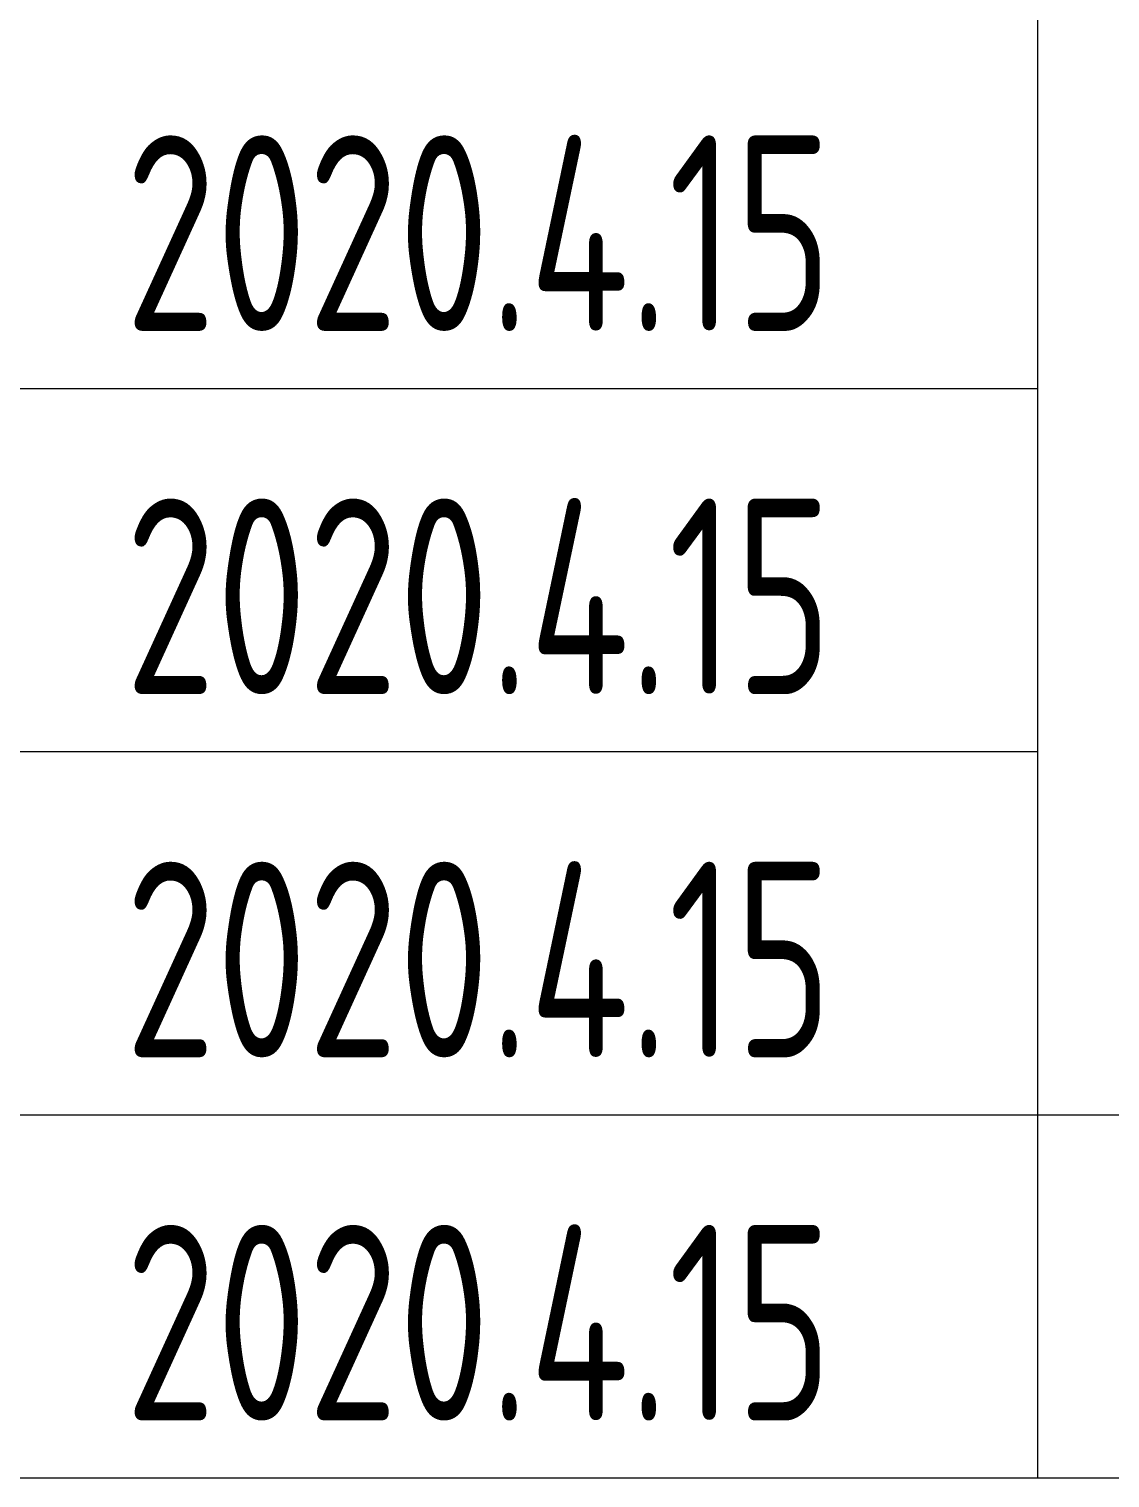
# Model space of a CAD drawing. Extents: x 4832557 to 10196674, y -611561 to -321783.
# Drawn here: x 4838752 to 4840686, y -349439 to -346846 of the extents above; entities that cross this region are included whole.
import ezdxf
from ezdxf.enums import TextEntityAlignment as Align

# ---------------------------------------------------------------- set-up
doc = ezdxf.new("R2010")
doc.units = 0
doc.header["$LTSCALE"] = 1000
doc.header["$MEASUREMENT"] = 0
doc.layers.get('0').update_dxf_attribs({"linetype": 'CONTINUOUS'})
doc.styles.add('sceie', font='sceie.shx', dxfattribs={"width": 0.7, "bigfont": 'sceic.shx'})

msp = doc.modelspace()

# ---------------------------------------------------------------- linework, layer by layer
for p, q in [((4840557.1, -349439), (4840557.1, -346189)), ((4835057.1, -347489), (4840557.1, -347489)), ((4835057.1, -348139), (4840557.1, -348139)), ((4835057.1, -348789), (4840557.1, -348789)), ((4840557.1, -348789), (4853057.1, -348789)), ((4835057.1, -349439), (4853057.1, -349439))]:
    msp.add_line(p, q)

# ---------------------------------------------------------------- texts
at = {"style": 'sceie', "width": 0.8}
for p in [(4839556.4, -347210.5), (4839556.4, -347860.5), (4839556.4, -348510.5), (4839556.4, -349160.5)]:
    msp.add_attdef('2020.4.15', text='200320-02-040', height=350, dxfattribs=at).set_placement(p, align=Align.MIDDLE)

doc.saveas('drawing.dxf')
